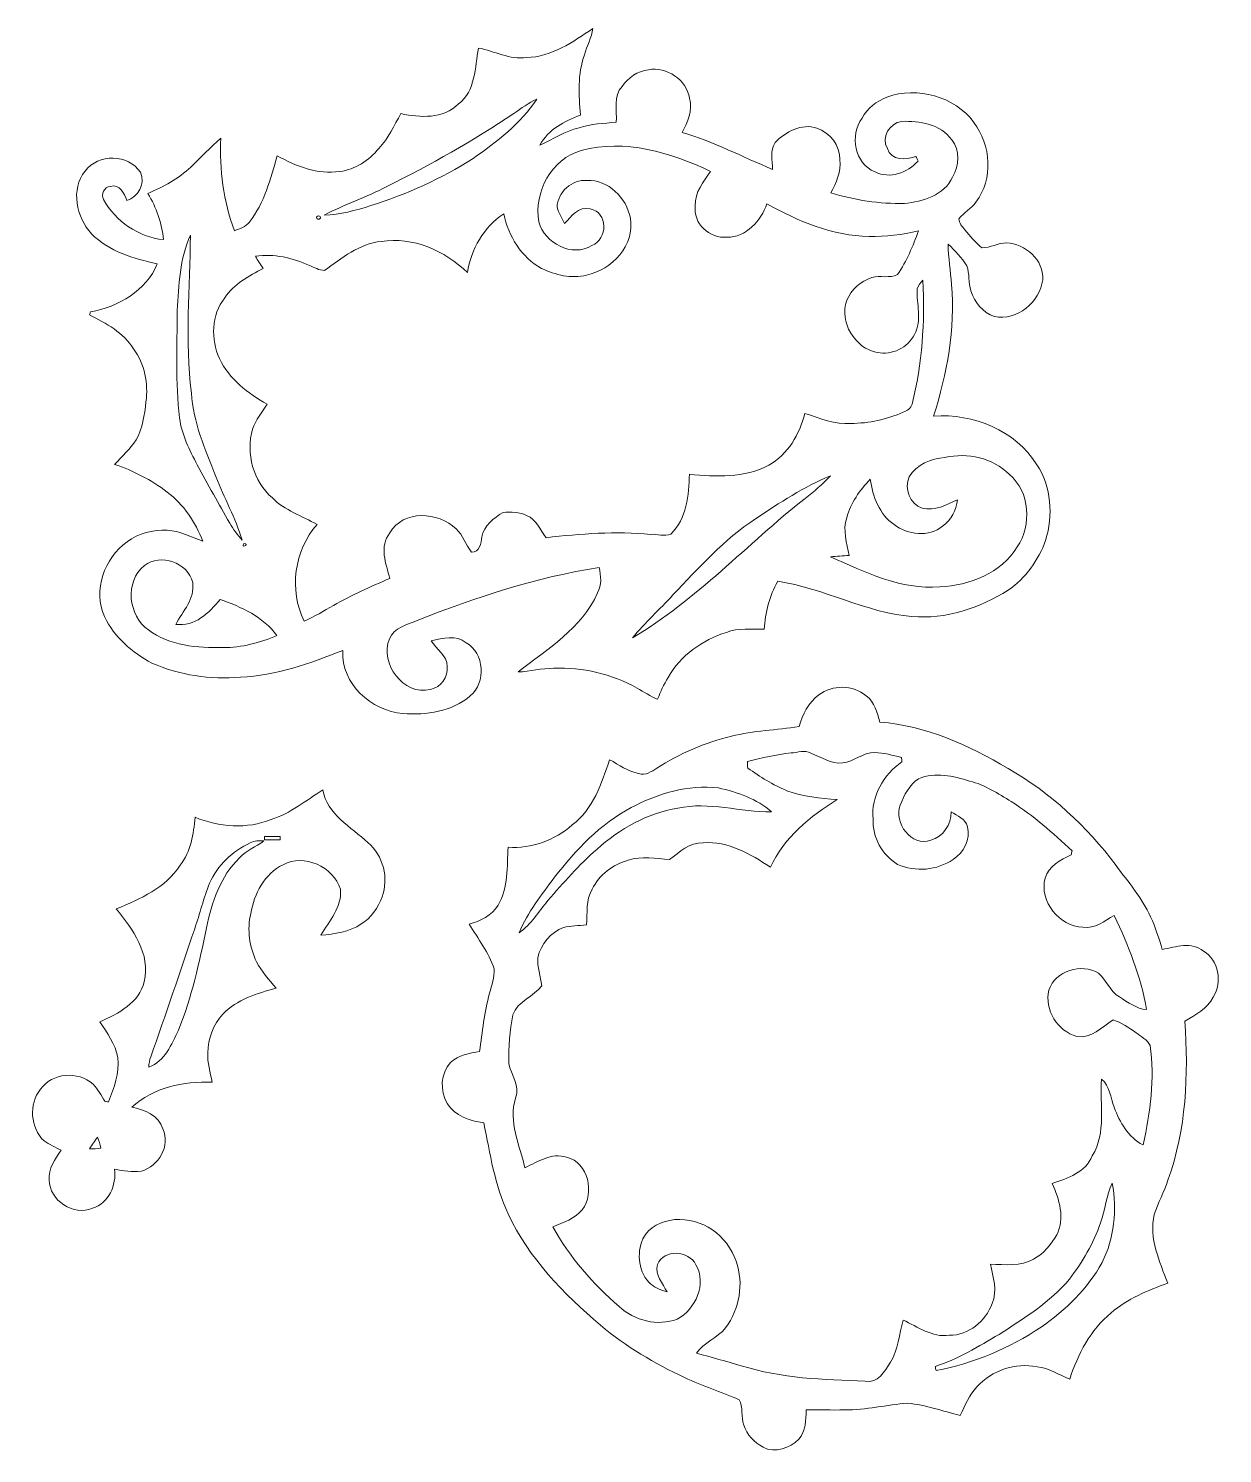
# Model space of a CAD drawing. Header units: centimetres. Extents: x -13.2 to 13.3, y -15.9 to 15.8.
import ezdxf

# ---------------------------------------------------------------- set-up
doc = ezdxf.new("R2010")
doc.units = ezdxf.units.CM
doc.header["$MEASUREMENT"] = 0
doc.layers.add('Layer 1', color=7, linetype='Continuous')

msp = doc.modelspace()

# ---------------------------------------------------------------- linework, layer by layer
at = {"layer": 'Layer 1', "color": 251, "lineweight": 9}
for points, knots in [([(-2.19376, 15.13059), (-1.63531, 15.15141), (-1.16612, 15.47632), (-0.72233, 15.77759), (-0.72233, 15.77759), (-0.75161, 15.57298), (-0.85356, 15.38953), (-0.91, 15.19268), (-0.91, 15.19268), (-1.06134, 14.76441), (-1.04018, 14.30086), (-0.99538, 13.85601), (-0.99538, 13.85601), (-1.34992, 13.72477), (-1.71434, 13.53674), (-1.89637, 13.18749), (-1.89637, 13.18749), (-1.60709, 13.31661), (-1.3411, 13.50182), (-1.02818, 13.57308), (-1.02818, 13.57308), (-0.76148, 13.65845), (-0.48032, 13.67186), (-0.20339, 13.6969), (-0.20339, 13.6969), (-0.18469, 13.96149), (-0.27253, 14.27334), (-0.07533, 14.49101), (-0.07533, 14.49101), (0.05908, 14.68362), (0.27251, 14.83461), (0.50993, 14.86072), (0.50993, 14.86072), (0.91245, 14.93974), (1.35906, 14.63529), (1.42292, 14.22889), (1.42292, 14.22889), (1.50017, 13.95584), (1.38693, 13.7022), (1.25852, 13.47183), (1.25852, 13.47183), (1.95667, 13.26793), (2.59908, 12.92503), (3.2683, 12.64845), (3.2683, 12.64845), (3.26442, 12.84671), (3.20374, 13.0679), (3.32404, 13.24429), (3.32404, 13.24429), (3.55087, 13.48524), (3.91635, 13.68209), (4.25219, 13.5632), (4.25219, 13.5632), (4.53689, 13.4616), (4.7736, 13.1822), (4.75667, 12.86752), (4.75667, 12.86752), (4.80464, 12.59483), (4.67306, 12.35882), (4.55946, 12.12669), (4.55946, 12.12669), (5.08828, 11.97006), (5.64108, 11.88151), (6.19318, 11.89209), (6.19318, 11.89209), (6.59852, 11.93584), (7.08288, 12.07377), (7.2628, 12.48017), (7.2628, 12.48017), (7.40356, 12.73029), (7.43072, 13.07425), (7.2441, 13.30779), (7.2441, 13.30779), (6.99575, 13.64893), (6.52832, 13.7343), (6.13356, 13.71454), (6.13356, 13.71454), (5.85945, 13.6842), (5.67071, 13.35859), (5.81535, 13.11517), (5.81535, 13.11517), (5.89826, 12.83189), (6.22881, 12.85906), (6.44965, 12.93773), (6.44965, 12.93773), (6.46482, 12.90315), (6.48069, 12.86823), (6.49657, 12.8333), (6.49657, 12.8333), (6.25774, 12.57542), (5.87533, 12.43078), (5.54019, 12.59342), (5.54019, 12.59342), (5.08228, 12.7758), (4.97962, 13.40904), (5.25302, 13.78545), (5.25302, 13.78545), (5.37085, 14.00629), (5.57441, 14.16504), (5.80442, 14.25641), (5.80442, 14.25641), (6.48069, 14.49524), (7.30407, 14.27722), (7.73482, 13.69302), (7.73482, 13.69302), (8.11546, 13.1942), (8.17261, 12.43361), (7.78138, 11.92561), (7.78138, 11.92561), (7.68014, 11.77815), (7.51433, 11.69277), (7.4025, 11.55554), (7.4025, 11.55554), (7.40109, 11.45535), (7.47976, 11.38303), (7.53514, 11.30825), (7.53514, 11.30825), (7.65121, 11.16714), (7.7708, 11.02673), (7.91156, 10.9089), (7.91156, 10.9089), (8.09959, 10.9089), (8.27104, 11.01438), (8.45872, 11.02179), (8.45872, 11.02179), (8.87817, 10.99427), (9.29092, 10.6422), (9.2627, 10.19841), (9.2627, 10.19841), (9.20661, 9.7091), (8.6919, 9.2773), (8.1899, 9.38631), (8.1899, 9.38631), (7.93026, 9.47027), (7.74787, 9.70099), (7.66638, 9.95323), (7.66638, 9.95323), (7.61346, 10.1342), (7.64204, 10.33176), (7.57712, 10.5085), (7.57712, 10.5085), (7.46565, 10.68842), (7.31466, 10.84152), (7.16543, 10.99075), (7.16543, 10.99075), (7.16614, 10.68983), (7.21623, 10.39243), (7.24022, 10.09328), (7.24022, 10.09328), (7.32489, 9.10515), (7.13686, 8.11525), (6.84229, 7.17475), (6.84229, 7.17475), (7.71894, 7.23402), (8.65839, 6.8576), (9.13182, 6.09419), (9.13182, 6.09419), (9.45814, 5.60559), (9.49518, 4.96707), (9.32796, 4.41497), (9.32796, 4.41497), (9.16815, 3.97505), (8.88487, 3.57465), (8.49505, 3.31007), (8.49505, 3.31007), (7.86429, 2.90649), (7.11428, 2.66025), (6.35934, 2.72305), (6.35934, 2.72305), (5.32464, 2.81053), (4.40142, 3.35558), (3.38048, 3.50762), (3.38048, 3.50762), (3.20021, 3.17778), (3.10461, 2.81371), (3.07991, 2.43941), (3.07991, 2.43941), (2.80051, 2.44329), (2.50841, 2.47363), (2.24101, 2.37168), (2.24101, 2.37168), (1.71361, 2.20094), (1.21901, 1.86121), (0.94667, 1.36838), (0.94667, 1.36838), (0.84965, 1.2188), (0.78157, 1.05335), (0.71524, 0.8886), (0.71524, 0.8886), (0.55367, 0.95175), (0.40974, 1.05017), (0.26087, 1.13696), (0.26087, 1.13696), (-0.30323, 1.44387), (-0.94987, 1.60615), (-1.59298, 1.57652), (-1.59298, 1.57652), (-1.85827, 1.57722), (-2.11509, 1.4975), (-2.38038, 1.49503), (-2.38038, 1.49503), (-1.73303, 2.00126), (-0.96292, 2.46375), (-0.61896, 3.24869), (-0.61896, 3.24869), (-0.52089, 3.42437), (-0.53959, 3.62686), (-0.58404, 3.81419), (-0.58404, 3.81419), (-1.97363, 3.59088), (-3.31842, 3.15449), (-4.62299, 2.63485), (-4.62299, 2.63485), (-4.84806, 2.53925), (-5.13946, 2.47751), (-5.23964, 2.22704), (-5.23964, 2.22704), (-5.45344, 1.68412), (-4.93096, 0.95598), (-4.32525, 1.10485), (-4.32525, 1.10485), (-4.097, 1.1546), (-3.92625, 1.37932), (-3.95589, 1.61638), (-3.95589, 1.61638), (-3.95483, 1.86086), (-4.1972, 1.99174), (-4.30972, 2.18435), (-4.30972, 2.18435), (-4.05431, 2.24009), (-3.75974, 2.32229), (-3.53396, 2.14273), (-3.53396, 2.14273), (-3.12404, 1.90954), (-3.09052, 1.26078), (-3.44471, 0.96269), (-3.44471, 0.96269), (-3.84653, 0.60497), (-4.42261, 0.53653), (-4.93838, 0.56828), (-4.93838, 0.56828), (-5.64182, 0.63107), (-6.31175, 1.2248), (-6.27224, 1.96951), (-6.27224, 1.96951), (-7.00072, 1.68024), (-7.75249, 1.41212), (-8.54307, 1.37685), (-8.54307, 1.37685), (-9.21228, 1.32393), (-9.89844, 1.416), (-10.51298, 1.69188), (-10.51298, 1.69188), (-10.94901, 1.92154), (-11.35224, 2.26655), (-11.55932, 2.72128), (-11.55932, 2.72128), (-11.82778, 3.30548), (-11.56567, 4.01915), (-11.06049, 4.38181), (-11.06049, 4.38181), (-10.80755, 4.57337), (-10.48405, 4.65239), (-10.17008, 4.6418), (-10.17008, 4.6418), (-9.88891, 4.62205), (-9.63879, 4.48799), (-9.37843, 4.3938), (-9.37843, 4.3938), (-9.55095, 4.81325), (-9.80037, 5.21824), (-10.17395, 5.48635), (-10.17395, 5.48635), (-10.52427, 5.75694), (-10.92079, 5.96084), (-11.33954, 6.1016), (-11.33954, 6.1016), (-11.17161, 6.27622), (-10.99064, 6.44203), (-10.86082, 6.64876), (-10.86082, 6.64876), (-10.71335, 6.9024), (-10.67596, 7.2005), (-10.64245, 7.4866), (-10.64245, 7.4866), (-10.58741, 7.89442), (-10.66573, 8.3308), (-10.91585, 8.66382), (-10.91585, 8.66382), (-11.13775, 9.02754), (-11.52898, 9.2318), (-11.89516, 9.423), (-11.89516, 9.423), (-11.88952, 9.43958), (-11.87823, 9.4731), (-11.87258, 9.48968), (-11.87258, 9.48968), (-11.25275, 9.59516), (-10.63645, 9.95464), (-10.39091, 10.55683), (-10.39091, 10.55683), (-10.91691, 10.66302), (-11.46124, 10.82776), (-11.85, 11.21899), (-11.85, 11.21899), (-12.18585, 11.58094), (-12.32273, 12.20712), (-11.99006, 12.61282), (-11.99006, 12.61282), (-11.70395, 13.00546), (-11.03085, 12.99664), (-10.76592, 12.58495), (-10.76592, 12.58495), (-10.64527, 12.33342), (-10.81178, 12.03391), (-11.0686, 11.96089), (-11.0686, 11.96089), (-11.12752, 12.11646), (-11.21254, 12.33871), (-11.43549, 12.26992), (-11.43549, 12.26992), (-11.5632, 12.26815), (-11.64892, 12.09106), (-11.58119, 11.98382), (-11.58119, 11.98382), (-11.32049, 11.49204), (-10.80472, 11.14985), (-10.25263, 11.08988), (-10.25263, 11.08988), (-10.2872, 11.45571), (-10.40961, 11.80319), (-10.60047, 12.1154), (-10.60047, 12.1154), (-10.25651, 12.26286), (-9.91855, 12.44066), (-9.6455, 12.70101), (-9.6455, 12.70101), (-9.42324, 12.91338), (-9.21264, 13.13775), (-8.98368, 13.34307), (-8.98368, 13.34307), (-9.00944, 12.64704), (-8.92795, 11.94254), (-8.67889, 11.2892), (-8.67889, 11.2892), (-8.55929, 11.33012), (-8.43159, 11.37316), (-8.34833, 11.4744), (-8.34833, 11.4744), (-8.0079, 11.90409), (-7.88267, 12.44137), (-7.72744, 12.95395), (-7.72744, 12.95395), (-7.31046, 12.70913), (-6.83033, 12.53838), (-6.33962, 12.60259), (-6.33962, 12.60259), (-5.99707, 12.64986), (-5.68804, 12.84847), (-5.47284, 13.11482), (-5.47284, 13.11482), (-5.26082, 13.33919), (-5.137, 13.62564), (-4.98212, 13.88811), (-4.98212, 13.88811), (-4.55139, 13.79498), (-4.04514, 13.76781), (-3.70753, 14.10225), (-3.70753, 14.10225), (-3.31983, 14.3947), (-3.34241, 14.91646), (-3.26197, 15.34402), (-3.26197, 15.34402), (-2.9039, 15.27805), (-2.57123, 15.08085), (-2.19376, 15.13059), (-2.19376, 15.13059), (-2.19376, 15.13059), (-2.19376, 15.13059), (-2.19376, 15.13059)], [0, 0, 0, 0, 0.01041667, 0.01041667, 0.01041667, 0.01041667, 0.02083333, 0.02083333, 0.02083333, 0.02083333, 0.03125, 0.03125, 0.03125, 0.03125, 0.04166667, 0.04166667, 0.04166667, 0.04166667, 0.05208333, 0.05208333, 0.05208333, 0.05208333, 0.0625, 0.0625, 0.0625, 0.0625, 0.07291667, 0.07291667, 0.07291667, 0.07291667, 0.08333333, 0.08333333, 0.08333333, 0.08333333, 0.09375, 0.09375, 0.09375, 0.09375, 0.10416667, 0.10416667, 0.10416667, 0.10416667, 0.11458333, 0.11458333, 0.11458333, 0.11458333, 0.125, 0.125, 0.125, 0.125, 0.13541667, 0.13541667, 0.13541667, 0.13541667, 0.14583333, 0.14583333, 0.14583333, 0.14583333, 0.15625, 0.15625, 0.15625, 0.15625, 0.16666667, 0.16666667, 0.16666667, 0.16666667, 0.17708333, 0.17708333, 0.17708333, 0.17708333, 0.1875, 0.1875, 0.1875, 0.1875, 0.19791667, 0.19791667, 0.19791667, 0.19791667, 0.20833333, 0.20833333, 0.20833333, 0.20833333, 0.21875, 0.21875, 0.21875, 0.21875, 0.22916667, 0.22916667, 0.22916667, 0.22916667, 0.23958333, 0.23958333, 0.23958333, 0.23958333, 0.25, 0.25, 0.25, 0.25, 0.26041667, 0.26041667, 0.26041667, 0.26041667, 0.27083333, 0.27083333, 0.27083333, 0.27083333, 0.28125, 0.28125, 0.28125, 0.28125, 0.29166667, 0.29166667, 0.29166667, 0.29166667, 0.30208333, 0.30208333, 0.30208333, 0.30208333, 0.3125, 0.3125, 0.3125, 0.3125, 0.32291667, 0.32291667, 0.32291667, 0.32291667, 0.33333333, 0.33333333, 0.33333333, 0.33333333, 0.34375, 0.34375, 0.34375, 0.34375, 0.35416667, 0.35416667, 0.35416667, 0.35416667, 0.36458333, 0.36458333, 0.36458333, 0.36458333, 0.375, 0.375, 0.375, 0.375, 0.38541667, 0.38541667, 0.38541667, 0.38541667, 0.39583333, 0.39583333, 0.39583333, 0.39583333, 0.40625, 0.40625, 0.40625, 0.40625, 0.41666667, 0.41666667, 0.41666667, 0.41666667, 0.42708333, 0.42708333, 0.42708333, 0.42708333, 0.4375, 0.4375, 0.4375, 0.4375, 0.44791667, 0.44791667, 0.44791667, 0.44791667, 0.45833333, 0.45833333, 0.45833333, 0.45833333, 0.46875, 0.46875, 0.46875, 0.46875, 0.47916667, 0.47916667, 0.47916667, 0.47916667, 0.48958333, 0.48958333, 0.48958333, 0.48958333, 0.5, 0.5, 0.5, 0.5, 0.51041667, 0.51041667, 0.51041667, 0.51041667, 0.52083333, 0.52083333, 0.52083333, 0.52083333, 0.53125, 0.53125, 0.53125, 0.53125, 0.54166667, 0.54166667, 0.54166667, 0.54166667, 0.55208333, 0.55208333, 0.55208333, 0.55208333, 0.5625, 0.5625, 0.5625, 0.5625, 0.57291667, 0.57291667, 0.57291667, 0.57291667, 0.58333333, 0.58333333, 0.58333333, 0.58333333, 0.59375, 0.59375, 0.59375, 0.59375, 0.60416667, 0.60416667, 0.60416667, 0.60416667, 0.61458333, 0.61458333, 0.61458333, 0.61458333, 0.625, 0.625, 0.625, 0.625, 0.63541667, 0.63541667, 0.63541667, 0.63541667, 0.64583333, 0.64583333, 0.64583333, 0.64583333, 0.65625, 0.65625, 0.65625, 0.65625, 0.66666667, 0.66666667, 0.66666667, 0.66666667, 0.67708333, 0.67708333, 0.67708333, 0.67708333, 0.6875, 0.6875, 0.6875, 0.6875, 0.69791667, 0.69791667, 0.69791667, 0.69791667, 0.70833333, 0.70833333, 0.70833333, 0.70833333, 0.71875, 0.71875, 0.71875, 0.71875, 0.72916667, 0.72916667, 0.72916667, 0.72916667, 0.73958333, 0.73958333, 0.73958333, 0.73958333, 0.75, 0.75, 0.75, 0.75, 0.76041667, 0.76041667, 0.76041667, 0.76041667, 0.77083333, 0.77083333, 0.77083333, 0.77083333, 0.78125, 0.78125, 0.78125, 0.78125, 0.79166667, 0.79166667, 0.79166667, 0.79166667, 0.80208333, 0.80208333, 0.80208333, 0.80208333, 0.8125, 0.8125, 0.8125, 0.8125, 0.82291667, 0.82291667, 0.82291667, 0.82291667, 0.83333333, 0.83333333, 0.83333333, 0.83333333, 0.84375, 0.84375, 0.84375, 0.84375, 0.85416667, 0.85416667, 0.85416667, 0.85416667, 0.86458333, 0.86458333, 0.86458333, 0.86458333, 0.875, 0.875, 0.875, 0.875, 0.88541667, 0.88541667, 0.88541667, 0.88541667, 0.89583333, 0.89583333, 0.89583333, 0.89583333, 0.90625, 0.90625, 0.90625, 0.90625, 0.91666667, 0.91666667, 0.91666667, 0.91666667, 0.92708333, 0.92708333, 0.92708333, 0.92708333, 0.9375, 0.9375, 0.9375, 0.9375, 0.94791667, 0.94791667, 0.94791667, 0.94791667, 0.95833333, 0.95833333, 0.95833333, 0.95833333, 0.96875, 0.96875, 0.96875, 0.96875, 0.97916667, 0.97916667, 0.97916667, 0.97916667, 1, 1, 1, 1]), ([(-2.47598, 13.89411), (-3.37521, 13.28415), (-4.32666, 12.75605), (-5.2961, 12.26745), (-5.2961, 12.26745), (-5.74871, 12.03073), (-6.23519, 11.86881), (-6.68887, 11.63386), (-6.68887, 11.63386), (-6.33256, 11.64197), (-5.98684, 11.73863), (-5.64958, 11.84517), (-5.64958, 11.84517), (-4.85265, 12.0967), (-4.08571, 12.44384), (-3.38086, 12.89292), (-3.38086, 12.89292), (-2.84958, 13.25911), (-2.32464, 13.66939), (-1.96304, 14.21196), (-1.96304, 14.21196), (-2.14543, 14.12518), (-2.30841, 14.00417), (-2.47598, 13.89411), (-2.47598, 13.89411), (-2.47598, 13.89411), (-2.47598, 13.89411), (-2.47598, 13.89411)], [0, 0, 0, 0, 0.125, 0.125, 0.125, 0.125, 0.25, 0.25, 0.25, 0.25, 0.375, 0.375, 0.375, 0.375, 0.5, 0.5, 0.5, 0.5, 0.625, 0.625, 0.625, 0.625, 0.75, 0.75, 0.75, 0.75, 1, 1, 1, 1]), ([(-0.98056, 13.06649), (-1.64131, 12.88693), (-2.03642, 12.14257), (-1.92001, 11.4864), (-1.92001, 11.4864), (-1.80253, 11.00874), (-1.17776, 10.68877), (-0.74384, 10.96111), (-0.74384, 10.96111), (-0.39001, 11.09305), (-0.37731, 11.70618), (-0.78583, 11.77215), (-0.78583, 11.77215), (-1.04794, 11.83777), (-1.19928, 11.60881), (-1.35239, 11.44865), (-1.35239, 11.44865), (-1.41448, 11.56577), (-1.47939, 11.68325), (-1.51819, 11.81025), (-1.51819, 11.81025), (-1.49879, 12.14503), (-1.19046, 12.43396), (-0.85215, 12.40327), (-0.85215, 12.40327), (-0.37943, 12.42867), (0.02839, 12.01451), (0.10988, 11.5686), (0.10988, 11.5686), (0.21818, 10.96393), (-0.29899, 10.41995), (-0.86238, 10.30283), (-0.86238, 10.30283), (-1.19963, 10.2164), (-1.55312, 10.30742), (-1.86039, 10.45029), (-1.86039, 10.45029), (-2.31653, 10.69829), (-2.58887, 11.16996), (-2.70106, 11.66279), (-2.70106, 11.66279), (-3.15332, 11.37175), (-3.41614, 10.87821), (-3.50786, 10.35822), (-3.50786, 10.35822), (-4.01127, 10.84575), (-4.71083, 11.16149), (-5.42345, 11.05142), (-5.42345, 11.05142), (-5.90711, 10.99851), (-6.29587, 10.67677), (-6.68005, 10.40866), (-6.68005, 10.40866), (-6.79964, 10.40796), (-6.90582, 10.47322), (-7.01307, 10.51732), (-7.01307, 10.51732), (-7.38737, 10.68806), (-7.80082, 10.78049), (-8.21181, 10.72193), (-8.21181, 10.72193), (-8.15959, 10.62915), (-8.10068, 10.5406), (-8.04212, 10.45135), (-8.04212, 10.45135), (-8.36032, 10.28343), (-8.68947, 10.10915), (-8.89232, 9.798), (-8.89232, 9.798), (-9.19816, 9.42053), (-9.20382, 8.87796), (-9.01085, 8.44828), (-9.01085, 8.44828), (-8.79319, 7.99319), (-8.37796, 7.67957), (-7.94969, 7.4351), (-7.94969, 7.4351), (-8.06999, 7.25942), (-8.20158, 7.08691), (-8.27495, 6.88512), (-8.27495, 6.88512), (-8.42981, 6.34748), (-8.26437, 5.72236), (-7.83539, 5.35547), (-7.83539, 5.35547), (-7.55811, 5.07643), (-7.17993, 4.95578), (-6.84409, 4.7688), (-6.84409, 4.7688), (-7.35032, 4.18743), (-7.47274, 3.31465), (-7.1309, 2.62145), (-7.1309, 2.62145), (-6.90477, 2.72093), (-6.69239, 2.84758), (-6.47896, 2.97034), (-6.47896, 2.97034), (-6.07574, 3.19824), (-5.65382, 3.3905), (-5.22659, 3.5683), (-5.22659, 3.5683), (-5.31585, 3.89321), (-5.46967, 4.28303), (-5.22836, 4.57972), (-5.22836, 4.57972), (-4.93555, 5.099), (-4.14568, 5.05279), (-3.75727, 4.67109), (-3.75727, 4.67109), (-3.59993, 4.5268), (-3.54455, 4.31619), (-3.41719, 4.15285), (-3.41719, 4.15285), (-3.23728, 4.14333), (-3.19953, 4.35782), (-3.18613, 4.49082), (-3.18613, 4.49082), (-3.14344, 4.74094), (-2.91978, 4.91097), (-2.71693, 5.03409), (-2.71693, 5.03409), (-2.54266, 5.04327), (-2.35145, 5.05244), (-2.192, 4.96601), (-2.192, 4.96601), (-1.97857, 4.87605), (-1.88826, 4.65168), (-1.76196, 4.47318), (-1.76196, 4.47318), (-0.99149, 4.56278), (-0.21433, 4.62064), (0.56108, 4.54797), (0.56108, 4.54797), (0.70501, 4.56208), (0.868, 4.48799), (1.00629, 4.55361), (1.00629, 4.55361), (1.36153, 4.89722), (1.4148, 5.41615), (1.42009, 5.88288), (1.42009, 5.88288), (2.00888, 5.82678), (2.64423, 5.79468), (3.18116, 6.08467), (3.18116, 6.08467), (3.60979, 6.32032), (3.86273, 6.77293), (3.98514, 7.23296), (3.98514, 7.23296), (4.31534, 7.1236), (4.64907, 6.97755), (5.00467, 7.01177), (5.00467, 7.01177), (5.40472, 7.00859), (5.80159, 7.10172), (6.16813, 7.25906), (6.16813, 7.25906), (6.24892, 7.29646), (6.3417, 7.34726), (6.36463, 7.4411), (6.36463, 7.4411), (6.58652, 8.33715), (6.65144, 9.26778), (6.60416, 10.18782), (6.60416, 10.18782), (6.55619, 10.12856), (6.50045, 10.07211), (6.47434, 9.99909), (6.47434, 9.99909), (6.45988, 9.66183), (6.59111, 9.302), (6.41649, 8.98803), (6.41649, 8.98803), (6.27326, 8.68499), (5.91589, 8.52377), (5.59169, 8.58515), (5.59169, 8.58515), (5.09533, 8.67405), (4.7355, 9.26319), (4.91612, 9.74332), (4.91612, 9.74332), (5.00537, 9.98639), (5.22939, 10.16595), (5.47034, 10.24638), (5.47034, 10.24638), (5.65413, 10.30495), (5.86827, 10.22416), (6.04113, 10.31341), (6.04113, 10.31341), (6.24398, 10.6101), (6.38438, 10.94841), (6.50433, 11.28673), (6.50433, 11.28673), (6.14591, 11.19642), (5.77725, 11.15973), (5.40825, 11.16043), (5.40825, 11.16043), (4.59862, 11.17137), (3.83803, 11.49769), (3.14236, 11.88574), (3.14236, 11.88574), (3.00724, 11.50721), (2.68233, 11.13997), (2.25265, 11.14315), (2.25265, 11.14315), (1.87236, 11.11281), (1.49171, 11.44971), (1.55133, 11.84412), (1.55133, 11.84412), (1.53228, 12.14503), (1.74006, 12.37152), (1.89035, 12.60647), (1.89035, 12.60647), (1.00911, 13.02239), (-0.00936, 13.33672), (-0.98056, 13.06649), (-0.98056, 13.06649), (-0.98056, 13.06649), (-0.98056, 13.06649), (-0.98056, 13.06649)], [0, 0, 0, 0, 0.01785714, 0.01785714, 0.01785714, 0.01785714, 0.03571429, 0.03571429, 0.03571429, 0.03571429, 0.05357143, 0.05357143, 0.05357143, 0.05357143, 0.07142857, 0.07142857, 0.07142857, 0.07142857, 0.08928571, 0.08928571, 0.08928571, 0.08928571, 0.10714286, 0.10714286, 0.10714286, 0.10714286, 0.125, 0.125, 0.125, 0.125, 0.14285714, 0.14285714, 0.14285714, 0.14285714, 0.16071429, 0.16071429, 0.16071429, 0.16071429, 0.17857143, 0.17857143, 0.17857143, 0.17857143, 0.19642857, 0.19642857, 0.19642857, 0.19642857, 0.21428571, 0.21428571, 0.21428571, 0.21428571, 0.23214286, 0.23214286, 0.23214286, 0.23214286, 0.25, 0.25, 0.25, 0.25, 0.26785714, 0.26785714, 0.26785714, 0.26785714, 0.28571429, 0.28571429, 0.28571429, 0.28571429, 0.30357143, 0.30357143, 0.30357143, 0.30357143, 0.32142857, 0.32142857, 0.32142857, 0.32142857, 0.33928571, 0.33928571, 0.33928571, 0.33928571, 0.35714286, 0.35714286, 0.35714286, 0.35714286, 0.375, 0.375, 0.375, 0.375, 0.39285714, 0.39285714, 0.39285714, 0.39285714, 0.41071429, 0.41071429, 0.41071429, 0.41071429, 0.42857143, 0.42857143, 0.42857143, 0.42857143, 0.44642857, 0.44642857, 0.44642857, 0.44642857, 0.46428571, 0.46428571, 0.46428571, 0.46428571, 0.48214286, 0.48214286, 0.48214286, 0.48214286, 0.5, 0.5, 0.5, 0.5, 0.51785714, 0.51785714, 0.51785714, 0.51785714, 0.53571429, 0.53571429, 0.53571429, 0.53571429, 0.55357143, 0.55357143, 0.55357143, 0.55357143, 0.57142857, 0.57142857, 0.57142857, 0.57142857, 0.58928571, 0.58928571, 0.58928571, 0.58928571, 0.60714286, 0.60714286, 0.60714286, 0.60714286, 0.625, 0.625, 0.625, 0.625, 0.64285714, 0.64285714, 0.64285714, 0.64285714, 0.66071429, 0.66071429, 0.66071429, 0.66071429, 0.67857143, 0.67857143, 0.67857143, 0.67857143, 0.69642857, 0.69642857, 0.69642857, 0.69642857, 0.71428571, 0.71428571, 0.71428571, 0.71428571, 0.73214286, 0.73214286, 0.73214286, 0.73214286, 0.75, 0.75, 0.75, 0.75, 0.76785714, 0.76785714, 0.76785714, 0.76785714, 0.78571429, 0.78571429, 0.78571429, 0.78571429, 0.80357143, 0.80357143, 0.80357143, 0.80357143, 0.82142857, 0.82142857, 0.82142857, 0.82142857, 0.83928571, 0.83928571, 0.83928571, 0.83928571, 0.85714286, 0.85714286, 0.85714286, 0.85714286, 0.875, 0.875, 0.875, 0.875, 0.89285714, 0.89285714, 0.89285714, 0.89285714, 0.91071429, 0.91071429, 0.91071429, 0.91071429, 0.92857143, 0.92857143, 0.92857143, 0.92857143, 0.94642857, 0.94642857, 0.94642857, 0.94642857, 0.96428571, 0.96428571, 0.96428571, 0.96428571, 1, 1, 1, 1]), ([(-6.85608, 11.59259), (-6.87231, 11.54249), (-6.78764, 11.5245), (-6.77142, 11.5693), (-6.77142, 11.5693), (-6.75554, 11.6194), (-6.84021, 11.63774), (-6.85608, 11.59259), (-6.85608, 11.59259), (-6.85608, 11.59259), (-6.85608, 11.59259), (-6.85608, 11.59259)], [0, 0, 0, 0, 0.25, 0.25, 0.25, 0.25, 0.5, 0.5, 0.5, 0.5, 1, 1, 1, 1]), ([(-9.94642, 9.51649), (-9.95171, 8.72238), (-9.99015, 7.92334), (-9.89456, 7.13312), (-9.89456, 7.13312), (-9.85222, 6.75847), (-9.67584, 6.41839), (-9.50226, 6.0896), (-9.50226, 6.0896), (-9.26908, 5.65498), (-9.02637, 5.22565), (-8.78365, 4.79632), (-8.78365, 4.79632), (-8.70675, 4.66015), (-8.60868, 4.53738), (-8.50814, 4.41779), (-8.50814, 4.41779), (-8.6503, 4.90886), (-8.90995, 5.35618), (-9.08916, 5.83384), (-9.08916, 5.83384), (-9.3294, 6.43039), (-9.59329, 7.03399), (-9.6342, 7.68416), (-9.6342, 7.68416), (-9.77144, 8.85044), (-9.67266, 10.02308), (-9.65325, 11.19183), (-9.65325, 11.19183), (-9.89703, 10.67078), (-9.90867, 10.07952), (-9.94642, 9.51649), (-9.94642, 9.51649), (-9.94642, 9.51649), (-9.94642, 9.51649), (-9.94642, 9.51649)], [0, 0, 0, 0, 0.1, 0.1, 0.1, 0.1, 0.2, 0.2, 0.2, 0.2, 0.3, 0.3, 0.3, 0.3, 0.4, 0.4, 0.4, 0.4, 0.5, 0.5, 0.5, 0.5, 0.6, 0.6, 0.6, 0.6, 0.7, 0.7, 0.7, 0.7, 0.8, 0.8, 0.8, 0.8, 1, 1, 1, 1]), ([(7.09135, 6.25717), (6.78514, 6.22895), (6.46305, 6.09772), (6.29619, 5.82643), (6.29619, 5.82643), (6.19177, 5.56679), (6.30148, 5.21295), (6.58582, 5.13217), (6.58582, 5.13217), (6.86487, 5.0475), (7.12451, 5.21613), (7.37463, 5.3142), (7.37463, 5.3142), (7.333, 5.08983), (7.23458, 4.86264), (7.0402, 4.73035), (7.0402, 4.73035), (6.7361, 4.476), (6.26761, 4.53879), (5.96564, 4.76457), (5.96564, 4.76457), (5.63473, 4.98753), (5.48868, 5.39252), (5.43576, 5.77175), (5.43576, 5.77175), (5.20364, 5.52939), (4.99938, 5.24541), (4.91189, 4.91697), (4.91189, 4.91697), (4.81629, 4.64039), (4.91753, 4.35359), (4.96833, 4.07807), (4.96833, 4.07807), (4.8304, 4.0703), (4.68999, 4.0629), (4.55347, 4.04879), (4.55347, 4.04879), (5.31864, 3.71188), (6.11804, 3.31007), (6.97952, 3.38274), (6.97952, 3.38274), (7.63569, 3.41167), (8.34477, 3.68578), (8.69896, 4.26962), (8.69896, 4.26962), (9.02281, 4.75328), (8.98118, 5.49024), (8.52574, 5.87723), (8.52574, 5.87723), (8.1578, 6.25082), (7.59265, 6.36265), (7.09135, 6.25717), (7.09135, 6.25717), (7.09135, 6.25717), (7.09135, 6.25717), (7.09135, 6.25717)], [0, 0, 0, 0, 0.06666667, 0.06666667, 0.06666667, 0.06666667, 0.13333333, 0.13333333, 0.13333333, 0.13333333, 0.2, 0.2, 0.2, 0.2, 0.26666667, 0.26666667, 0.26666667, 0.26666667, 0.33333333, 0.33333333, 0.33333333, 0.33333333, 0.4, 0.4, 0.4, 0.4, 0.46666667, 0.46666667, 0.46666667, 0.46666667, 0.53333333, 0.53333333, 0.53333333, 0.53333333, 0.6, 0.6, 0.6, 0.6, 0.66666667, 0.66666667, 0.66666667, 0.66666667, 0.73333333, 0.73333333, 0.73333333, 0.73333333, 0.8, 0.8, 0.8, 0.8, 0.86666667, 0.86666667, 0.86666667, 0.86666667, 1, 1, 1, 1]), ([(2.88836, 4.89475), (2.1888, 4.43367), (1.62753, 3.80396), (1.05321, 3.20247), (1.05321, 3.20247), (0.76181, 2.87827), (0.43091, 2.5904), (0.1575, 2.24997), (0.1575, 2.24997), (1.5799, 3.08958), (2.69891, 4.32995), (3.98761, 5.3463), (3.98761, 5.3463), (4.18799, 5.50011), (4.38413, 5.66133), (4.55276, 5.85042), (4.55276, 5.85042), (3.95939, 5.60524), (3.4214, 5.24752), (2.88836, 4.89475), (2.88836, 4.89475), (2.88836, 4.89475), (2.88836, 4.89475), (2.88836, 4.89475)], [0, 0, 0, 0, 0.14285714, 0.14285714, 0.14285714, 0.14285714, 0.28571429, 0.28571429, 0.28571429, 0.28571429, 0.42857143, 0.42857143, 0.42857143, 0.42857143, 0.57142857, 0.57142857, 0.57142857, 0.57142857, 0.71428571, 0.71428571, 0.71428571, 0.71428571, 1, 1, 1, 1]), ([(-10.67561, 3.8544), (-11.12434, 3.49951), (-11.03227, 2.74245), (-10.58918, 2.42671), (-10.58918, 2.42671), (-10.11645, 2.07817), (-9.49804, 2.0189), (-8.92971, 2.03584), (-8.92971, 2.03584), (-8.51661, 2.03231), (-8.11232, 2.1392), (-7.7352, 2.30112), (-7.7352, 2.30112), (-8.03612, 2.71917), (-8.52613, 2.93295), (-8.99602, 3.10475), (-8.99602, 3.10475), (-9.23485, 2.80313), (-9.56436, 2.49092), (-9.98063, 2.55019), (-9.98063, 2.55019), (-9.82435, 2.84652), (-9.55059, 3.1104), (-9.60492, 3.47729), (-9.60492, 3.47729), (-9.71288, 3.92496), (-10.31507, 4.13098), (-10.67561, 3.8544)], [0, 0, 0, 0, 0.125, 0.125, 0.125, 0.125, 0.25, 0.25, 0.25, 0.25, 0.375, 0.375, 0.375, 0.375, 0.5, 0.5, 0.5, 0.5, 0.625, 0.625, 0.625, 0.625, 0.75, 0.75, 0.75, 0.75, 1, 1, 1, 1]), ([(-8.46757, 4.34794), (-8.54836, 4.22658), (-8.32893, 4.32042), (-8.46757, 4.34794), (-8.46757, 4.34794), (-8.46757, 4.34794), (-8.46757, 4.34794), (-8.46757, 4.34794)], [0, 0, 0, 0, 0.33333333, 0.33333333, 0.33333333, 0.33333333, 1, 1, 1, 1]), ([(4.29347, 0.98315), (4.59509, 1.21527), (5.05018, 1.20787), (5.34334, 0.9641), (5.34334, 0.9641), (5.52996, 0.82545), (5.59063, 0.59262), (5.64637, 0.3799), (5.64637, 0.3799), (6.66696, 0.29946), (7.62334, -0.13057), (8.49329, -0.64739), (8.49329, -0.64739), (9.43309, -1.18714), (10.24201, -1.93503), (10.89041, -2.80004), (10.89041, -2.80004), (11.15852, -3.17152), (11.46826, -3.52006), (11.65876, -3.94163), (11.65876, -3.94163), (11.76601, -4.17588), (11.84009, -4.42353), (11.9177, -4.66906), (11.9177, -4.66906), (12.21615, -4.60768), (12.56893, -4.48667), (12.83281, -4.70469), (12.83281, -4.70469), (13.17394, -4.9026), (13.25332, -5.40037), (13.04694, -5.72281), (13.04694, -5.72281), (12.91395, -5.97398), (12.65818, -6.12709), (12.41688, -6.25797), (12.41688, -6.25797), (12.50226, -7.44295), (12.44899, -8.66391), (12.04153, -9.79104), (12.04153, -9.79104), (11.96356, -10.05351), (11.81681, -10.28916), (11.73743, -10.55092), (11.73743, -10.55092), (11.62066, -11.08538), (11.85032, -11.59091), (12.03976, -12.07528), (12.03976, -12.07528), (11.59385, -12.23826), (11.14265, -12.41535), (10.78176, -12.73426), (10.78176, -12.73426), (10.32068, -13.10821), (10.04269, -13.6536), (9.86242, -14.20888), (9.86242, -14.20888), (9.62288, -14.11045), (9.40204, -13.95664), (9.13781, -13.93195), (9.13781, -13.93195), (8.65486, -13.83634), (8.12852, -14.00497), (7.80396, -14.3775), (7.80396, -14.3775), (7.63181, -14.55636), (7.53938, -14.79061), (7.43143, -15.01003), (7.43143, -15.01003), (7.04478, -14.91866), (6.66731, -14.77685), (6.27044, -14.73981), (6.27044, -14.73981), (5.80089, -14.77932), (5.33699, -14.88903), (4.86391, -14.88833), (4.86391, -14.88833), (4.58028, -14.89538), (4.29735, -14.88656), (4.01407, -14.88833), (4.01407, -14.88833), (4.0056, -15.1134), (4.00878, -15.35823), (3.85109, -15.54061), (3.85109, -15.54061), (3.65036, -15.73676), (3.31839, -15.8567), (3.05487, -15.717), (3.05487, -15.717), (2.86331, -15.60905), (2.68904, -15.44148), (2.62695, -15.22558), (2.62695, -15.22558), (2.56204, -15.04531), (2.6213, -14.82412), (2.52182, -14.66325), (2.52182, -14.66325), (2.12706, -14.48157), (1.70726, -14.35916), (1.31461, -14.17183), (1.31461, -14.17183), (0.64998, -13.85786), (0.00969, -13.48145), (-0.55581, -13.01049), (-0.55581, -13.01049), (-1.36685, -12.30811), (-2.14755, -11.52353), (-2.59981, -10.53611), (-2.59981, -10.53611), (-2.90284, -9.9004), (-3.00444, -9.19837), (-3.14344, -8.5154), (-3.14344, -8.5154), (-3.45212, -8.47659), (-3.78091, -8.36053), (-3.95694, -8.08642), (-3.95694, -8.08642), (-4.11569, -7.80208), (-4.11146, -7.41932), (-3.87933, -7.17555), (-3.87933, -7.17555), (-3.70259, -7.01538), (-3.46376, -6.966), (-3.23551, -6.93389), (-3.23551, -6.93389), (-3.17166, -6.50139), (-3.13779, -6.06183), (-3.01468, -5.64096), (-3.01468, -5.64096), (-2.96811, -5.46175), (-2.90179, -5.28289), (-2.91237, -5.09522), (-2.91237, -5.09522), (-3.0369, -4.73538), (-3.26444, -4.42494), (-3.47082, -4.1092), (-3.47082, -4.1092), (-3.21858, -4.03371), (-2.96352, -3.92011), (-2.82382, -3.68199), (-2.82382, -3.68199), (-2.59275, -3.29499), (-2.63121, -2.82685), (-2.60369, -2.3947), (-2.60369, -2.3947), (-2.08264, -2.43845), (-1.57076, -2.24407), (-1.17953, -1.90222), (-1.17953, -1.90222), (-0.71703, -1.55509), (-0.529, -0.98112), (-0.3505, -0.45548), (-0.3505, -0.45548), (-0.13989, -0.56378), (0.0552, -0.71936), (0.29332, -0.76134), (0.29332, -0.76134), (0.44854, -0.82237), (0.5766, -0.7123), (0.69937, -0.6421), (0.69937, -0.6421), (1.20737, -0.3179), (1.76793, -0.0766), (2.35319, 0.06804), (2.35319, 0.06804), (2.84638, 0.18728), (3.35508, 0.20527), (3.85532, 0.27935), (3.85532, 0.27935), (3.92799, 0.55029), (4.06452, 0.81275), (4.29347, 0.98315), (4.29347, 0.98315), (4.29347, 0.98315), (4.29347, 0.98315), (4.29347, 0.98315)], [0, 0, 0, 0, 0.02222222, 0.02222222, 0.02222222, 0.02222222, 0.04444444, 0.04444444, 0.04444444, 0.04444444, 0.06666667, 0.06666667, 0.06666667, 0.06666667, 0.08888889, 0.08888889, 0.08888889, 0.08888889, 0.11111111, 0.11111111, 0.11111111, 0.11111111, 0.13333333, 0.13333333, 0.13333333, 0.13333333, 0.15555556, 0.15555556, 0.15555556, 0.15555556, 0.17777778, 0.17777778, 0.17777778, 0.17777778, 0.2, 0.2, 0.2, 0.2, 0.22222222, 0.22222222, 0.22222222, 0.22222222, 0.24444444, 0.24444444, 0.24444444, 0.24444444, 0.26666667, 0.26666667, 0.26666667, 0.26666667, 0.28888889, 0.28888889, 0.28888889, 0.28888889, 0.31111111, 0.31111111, 0.31111111, 0.31111111, 0.33333333, 0.33333333, 0.33333333, 0.33333333, 0.35555556, 0.35555556, 0.35555556, 0.35555556, 0.37777778, 0.37777778, 0.37777778, 0.37777778, 0.4, 0.4, 0.4, 0.4, 0.42222222, 0.42222222, 0.42222222, 0.42222222, 0.44444444, 0.44444444, 0.44444444, 0.44444444, 0.46666667, 0.46666667, 0.46666667, 0.46666667, 0.48888889, 0.48888889, 0.48888889, 0.48888889, 0.51111111, 0.51111111, 0.51111111, 0.51111111, 0.53333333, 0.53333333, 0.53333333, 0.53333333, 0.55555556, 0.55555556, 0.55555556, 0.55555556, 0.57777778, 0.57777778, 0.57777778, 0.57777778, 0.6, 0.6, 0.6, 0.6, 0.62222222, 0.62222222, 0.62222222, 0.62222222, 0.64444444, 0.64444444, 0.64444444, 0.64444444, 0.66666667, 0.66666667, 0.66666667, 0.66666667, 0.68888889, 0.68888889, 0.68888889, 0.68888889, 0.71111111, 0.71111111, 0.71111111, 0.71111111, 0.73333333, 0.73333333, 0.73333333, 0.73333333, 0.75555556, 0.75555556, 0.75555556, 0.75555556, 0.77777778, 0.77777778, 0.77777778, 0.77777778, 0.8, 0.8, 0.8, 0.8, 0.82222222, 0.82222222, 0.82222222, 0.82222222, 0.84444444, 0.84444444, 0.84444444, 0.84444444, 0.86666667, 0.86666667, 0.86666667, 0.86666667, 0.88888889, 0.88888889, 0.88888889, 0.88888889, 0.91111111, 0.91111111, 0.91111111, 0.91111111, 0.93333333, 0.93333333, 0.93333333, 0.93333333, 0.95555556, 0.95555556, 0.95555556, 0.95555556, 1, 1, 1, 1]), ([(3.67928, -0.30379), (3.35191, -0.344), (3.02876, -0.41421), (2.70879, -0.49323), (2.70879, -0.49323), (2.7102, -0.54227), (2.71197, -0.59165), (2.71408, -0.64104), (2.71408, -0.64104), (2.9896, -0.8319), (3.27394, -1.01675), (3.58615, -1.1434), (3.58615, -1.1434), (3.9414, -1.28416), (4.32663, -1.30744), (4.70304, -1.34095), (4.70304, -1.34095), (4.09909, -1.70996), (3.51877, -2.17915), (3.22385, -2.84061), (3.22385, -2.84061), (2.77194, -2.55451), (2.28405, -2.25183), (1.72419, -2.30122), (1.72419, -2.30122), (1.42997, -2.2931), (1.19502, -2.50018), (0.98089, -2.67375), (0.98089, -2.67375), (0.67609, -2.63776), (0.36176, -2.59896), (0.0619, -2.68574), (0.0619, -2.68574), (-0.27536, -2.78205), (-0.58827, -3.00712), (-0.73785, -3.33168), (-0.73785, -3.33168), (-0.8839, -3.56804), (-0.8398, -3.85943), (-0.86485, -4.12366), (-0.86485, -4.12366), (-1.03524, -4.1413), (-1.20986, -4.1339), (-1.37567, -4.17976), (-1.37567, -4.17976), (-1.66001, -4.28806), (-1.87344, -4.54876), (-1.94364, -4.84227), (-1.94364, -4.84227), (-1.95987, -5.05641), (-1.88085, -5.26314), (-1.85439, -5.47375), (-1.85439, -5.47375), (-2.03783, -5.71258), (-2.38814, -5.81559), (-2.49821, -6.11545), (-2.49821, -6.11545), (-2.5603, -6.47175), (-2.59487, -6.83476), (-2.58958, -7.19706), (-2.58958, -7.19706), (-2.53807, -7.45459), (-2.32711, -7.6899), (-2.44106, -7.96683), (-2.44106, -7.96683), (-2.59346, -8.48894), (-2.35357, -9.01316), (-2.22939, -9.5127), (-2.22939, -9.5127), (-1.94011, -9.37758), (-1.63849, -9.17297), (-1.30547, -9.27845), (-1.30547, -9.27845), (-0.82428, -9.39311), (-0.67294, -10.07926), (-0.95974, -10.4465), (-0.95974, -10.4465), (-1.1192, -10.6497), (-1.38167, -10.72237), (-1.6078, -10.82397), (-1.6078, -10.82397), (-1.24338, -11.50378), (-0.71774, -12.08974), (-0.13777, -12.59421), (-0.13777, -12.59421), (0.19772, -12.91171), (0.71489, -13.03624), (1.15198, -12.87538), (1.15198, -12.87538), (1.55203, -12.64925), (1.81697, -12.0968), (1.56473, -11.66888), (1.56473, -11.66888), (1.41057, -11.34432), (0.84683, -11.31328), (0.71136, -11.66076), (0.71136, -11.66076), (0.64786, -11.89395), (0.82884, -12.08022), (0.92585, -12.27107), (0.92585, -12.27107), (0.79956, -12.23015), (0.67185, -12.18217), (0.56567, -12.10103), (0.56567, -12.10103), (0.28944, -11.84738), (0.24429, -11.42228), (0.38751, -11.08891), (0.38751, -11.08891), (0.51346, -10.82292), (0.8179, -10.70121), (1.09272, -10.66487), (1.09272, -10.66487), (1.69314, -10.61054), (2.27276, -11.02188), (2.45656, -11.5888), (2.45656, -11.5888), (2.63577, -12.08127), (2.52993, -12.64889), (2.22478, -13.06835), (2.22478, -13.06835), (2.04416, -13.29553), (1.73654, -13.38302), (1.58061, -13.63173), (1.58061, -13.63173), (1.91046, -13.7224), (2.24207, -13.80883), (2.5698, -13.90831), (2.5698, -13.90831), (3.45703, -14.19088), (4.40001, -14.21875), (5.32252, -14.24874), (5.32252, -14.24874), (5.60757, -14.30977), (5.75362, -14.03143), (5.88379, -13.83211), (5.88379, -13.83211), (6.05947, -13.54812), (6.07817, -13.20875), (6.16178, -12.89337), (6.16178, -12.89337), (6.48951, -13.04153), (6.80983, -13.28601), (7.19048, -13.23309), (7.19048, -13.23309), (7.6184, -13.23803), (7.99728, -12.91771), (8.14086, -12.52718), (8.14086, -12.52718), (8.26716, -12.24708), (8.15603, -11.9384), (8.10523, -11.6523), (8.10523, -11.6523), (8.42344, -11.66464), (8.77128, -11.7098), (9.05914, -11.54082), (9.05914, -11.54082), (9.28704, -11.42758), (9.4472, -11.21415), (9.57526, -11.00142), (9.57526, -11.00142), (9.75764, -10.6363), (9.63523, -10.20838), (9.46978, -9.85948), (9.46978, -9.85948), (9.81726, -9.754), (10.21167, -9.61218), (10.36407, -9.24917), (10.36407, -9.24917), (10.67487, -8.73094), (10.53305, -8.11958), (10.56515, -7.54984), (10.56515, -7.54984), (10.76553, -7.69378), (10.75953, -7.95977), (10.84632, -8.17038), (10.84632, -8.17038), (10.97649, -8.49917), (11.15817, -8.84171), (11.48978, -9.0047), (11.48978, -9.0047), (11.65806, -8.28468), (11.74907, -7.53397), (11.64783, -6.79737), (11.64783, -6.79737), (11.58609, -6.66825), (11.44181, -6.60475), (11.3395, -6.51515), (11.3395, -6.51515), (11.17546, -6.41037), (11.01565, -6.28619), (10.82621, -6.23257), (10.82621, -6.23257), (10.5708, -6.37897), (10.35031, -6.65978), (10.02046, -6.59875), (10.02046, -6.59875), (9.59149, -6.47952), (9.29233, -6.00891), (9.40204, -5.57041), (9.40204, -5.57041), (9.53751, -5.12979), (10.12771, -4.96539), (10.50377, -5.19717), (10.50377, -5.19717), (10.68686, -5.34498), (10.75107, -5.60463), (10.96485, -5.7221), (10.96485, -5.7221), (11.15288, -5.83922), (11.34162, -5.98386), (11.56986, -6.00327), (11.56986, -6.00327), (11.43616, -5.27301), (11.17369, -4.57628), (10.84596, -3.9127), (10.84596, -3.9127), (10.63006, -4.03018), (10.42298, -4.21927), (10.15593, -4.16882), (10.15593, -4.16882), (9.63382, -4.16423), (9.17874, -3.59803), (9.31738, -3.08756), (9.31738, -3.08756), (9.39957, -2.81274), (9.65463, -2.6734), (9.89734, -2.5658), (9.89734, -2.5658), (9.90122, -2.54357), (9.90934, -2.49912), (9.91322, -2.4769), (9.91322, -2.4769), (9.49024, -2.08249), (9.05632, -1.69479), (8.56561, -1.38611), (8.56561, -1.38611), (8.27245, -1.20549), (7.97929, -1.01217), (7.64098, -0.92856), (7.64098, -0.92856), (7.27762, -0.81955), (6.87298, -0.71936), (6.50856, -0.87776), (6.50856, -0.87776), (6.30113, -1.00687), (6.18683, -1.24147), (6.10146, -1.46337), (6.10146, -1.46337), (5.95082, -1.8546), (6.34769, -2.4007), (6.78055, -2.24301), (6.78055, -2.24301), (7.05325, -2.16892), (7.2307, -1.88988), (7.23211, -1.61259), (7.23211, -1.61259), (7.36899, -1.69691), (7.54996, -1.76746), (7.59053, -1.94209), (7.59053, -1.94209), (7.67343, -2.22466), (7.51045, -2.5157), (7.2755, -2.6674), (7.2755, -2.6674), (6.91955, -2.91399), (6.43589, -2.95385), (6.04184, -2.77782), (6.04184, -2.77782), (5.69506, -2.57603), (5.48162, -2.17139), (5.49679, -1.7717), (5.49679, -1.7717), (5.44635, -1.26511), (5.7321, -0.78674), (6.13567, -0.50205), (6.13567, -0.50205), (6.13426, -0.47735), (6.13144, -0.42832), (6.13003, -0.40362), (6.13003, -0.40362), (5.93283, -0.35706), (5.73527, -0.30167), (5.53172, -0.29638), (5.53172, -0.29638), (5.27137, -0.29038), (5.07452, -0.49393), (4.82334, -0.52745), (4.82334, -0.52745), (4.56405, -0.55108), (4.34462, -0.39798), (4.11426, -0.30837), (4.11426, -0.30837), (3.97879, -0.23429), (3.82039, -0.2985), (3.67928, -0.30379), (3.67928, -0.30379), (3.67928, -0.30379), (3.67928, -0.30379), (3.67928, -0.30379)], [0, 0, 0, 0, 0.01315789, 0.01315789, 0.01315789, 0.01315789, 0.02631579, 0.02631579, 0.02631579, 0.02631579, 0.03947368, 0.03947368, 0.03947368, 0.03947368, 0.05263158, 0.05263158, 0.05263158, 0.05263158, 0.06578947, 0.06578947, 0.06578947, 0.06578947, 0.07894737, 0.07894737, 0.07894737, 0.07894737, 0.09210526, 0.09210526, 0.09210526, 0.09210526, 0.10526316, 0.10526316, 0.10526316, 0.10526316, 0.11842105, 0.11842105, 0.11842105, 0.11842105, 0.13157895, 0.13157895, 0.13157895, 0.13157895, 0.14473684, 0.14473684, 0.14473684, 0.14473684, 0.15789474, 0.15789474, 0.15789474, 0.15789474, 0.17105263, 0.17105263, 0.17105263, 0.17105263, 0.18421053, 0.18421053, 0.18421053, 0.18421053, 0.19736842, 0.19736842, 0.19736842, 0.19736842, 0.21052632, 0.21052632, 0.21052632, 0.21052632, 0.22368421, 0.22368421, 0.22368421, 0.22368421, 0.23684211, 0.23684211, 0.23684211, 0.23684211, 0.25, 0.25, 0.25, 0.25, 0.26315789, 0.26315789, 0.26315789, 0.26315789, 0.27631579, 0.27631579, 0.27631579, 0.27631579, 0.28947368, 0.28947368, 0.28947368, 0.28947368, 0.30263158, 0.30263158, 0.30263158, 0.30263158, 0.31578947, 0.31578947, 0.31578947, 0.31578947, 0.32894737, 0.32894737, 0.32894737, 0.32894737, 0.34210526, 0.34210526, 0.34210526, 0.34210526, 0.35526316, 0.35526316, 0.35526316, 0.35526316, 0.36842105, 0.36842105, 0.36842105, 0.36842105, 0.38157895, 0.38157895, 0.38157895, 0.38157895, 0.39473684, 0.39473684, 0.39473684, 0.39473684, 0.40789474, 0.40789474, 0.40789474, 0.40789474, 0.42105263, 0.42105263, 0.42105263, 0.42105263, 0.43421053, 0.43421053, 0.43421053, 0.43421053, 0.44736842, 0.44736842, 0.44736842, 0.44736842, 0.46052632, 0.46052632, 0.46052632, 0.46052632, 0.47368421, 0.47368421, 0.47368421, 0.47368421, 0.48684211, 0.48684211, 0.48684211, 0.48684211, 0.5, 0.5, 0.5, 0.5, 0.51315789, 0.51315789, 0.51315789, 0.51315789, 0.52631579, 0.52631579, 0.52631579, 0.52631579, 0.53947368, 0.53947368, 0.53947368, 0.53947368, 0.55263158, 0.55263158, 0.55263158, 0.55263158, 0.56578947, 0.56578947, 0.56578947, 0.56578947, 0.57894737, 0.57894737, 0.57894737, 0.57894737, 0.59210526, 0.59210526, 0.59210526, 0.59210526, 0.60526316, 0.60526316, 0.60526316, 0.60526316, 0.61842105, 0.61842105, 0.61842105, 0.61842105, 0.63157895, 0.63157895, 0.63157895, 0.63157895, 0.64473684, 0.64473684, 0.64473684, 0.64473684, 0.65789474, 0.65789474, 0.65789474, 0.65789474, 0.67105263, 0.67105263, 0.67105263, 0.67105263, 0.68421053, 0.68421053, 0.68421053, 0.68421053, 0.69736842, 0.69736842, 0.69736842, 0.69736842, 0.71052632, 0.71052632, 0.71052632, 0.71052632, 0.72368421, 0.72368421, 0.72368421, 0.72368421, 0.73684211, 0.73684211, 0.73684211, 0.73684211, 0.75, 0.75, 0.75, 0.75, 0.76315789, 0.76315789, 0.76315789, 0.76315789, 0.77631579, 0.77631579, 0.77631579, 0.77631579, 0.78947368, 0.78947368, 0.78947368, 0.78947368, 0.80263158, 0.80263158, 0.80263158, 0.80263158, 0.81578947, 0.81578947, 0.81578947, 0.81578947, 0.82894737, 0.82894737, 0.82894737, 0.82894737, 0.84210526, 0.84210526, 0.84210526, 0.84210526, 0.85526316, 0.85526316, 0.85526316, 0.85526316, 0.86842105, 0.86842105, 0.86842105, 0.86842105, 0.88157895, 0.88157895, 0.88157895, 0.88157895, 0.89473684, 0.89473684, 0.89473684, 0.89473684, 0.90789474, 0.90789474, 0.90789474, 0.90789474, 0.92105263, 0.92105263, 0.92105263, 0.92105263, 0.93421053, 0.93421053, 0.93421053, 0.93421053, 0.94736842, 0.94736842, 0.94736842, 0.94736842, 0.96052632, 0.96052632, 0.96052632, 0.96052632, 0.97368421, 0.97368421, 0.97368421, 0.97368421, 1, 1, 1, 1]), ([(-7.86079, -1.78334), (-7.43499, -1.6447), (-7.08609, -1.3593), (-6.71391, -1.12223), (-6.71391, -1.12223), (-6.62713, -1.67362), (-6.08597, -1.94808), (-5.71485, -2.29592), (-5.71485, -2.29592), (-5.37336, -2.58061), (-5.24953, -3.08615), (-5.39946, -3.50172), (-5.39946, -3.50172), (-5.49577, -3.73526), (-5.63406, -3.97162), (-5.86195, -4.09862), (-5.86195, -4.09862), (-6.12477, -4.28488), (-6.45286, -4.31769), (-6.76295, -4.35262), (-6.76295, -4.35262), (-6.57069, -4.03759), (-6.28529, -3.72608), (-6.32586, -3.32956), (-6.32586, -3.32956), (-6.47649, -2.83567), (-7.13584, -2.52876), (-7.60009, -2.78523), (-7.60009, -2.78523), (-8.00931, -2.9909), (-8.24215, -3.43081), (-8.31551, -3.86755), (-8.31551, -3.86755), (-8.39878, -4.22703), (-8.34833, -4.61297), (-8.1857, -4.94352), (-8.1857, -4.94352), (-8.06999, -5.1573), (-7.91195, -5.34463), (-7.75284, -5.52772), (-7.75284, -5.52772), (-8.17794, -5.64202), (-8.62138, -5.7789), (-8.93853, -6.1031), (-8.93853, -6.1031), (-9.14631, -6.33593), (-9.26767, -6.64603), (-9.27049, -6.95894), (-9.27049, -6.95894), (-9.28107, -7.1819), (-9.21369, -7.39744), (-9.17489, -7.61511), (-9.17489, -7.61511), (-9.79931, -7.59465), (-10.48581, -7.72729), (-10.95395, -8.17038), (-10.95395, -8.17038), (-10.68055, -8.22259), (-10.34576, -8.3503), (-10.2699, -8.65086), (-10.2699, -8.65086), (-10.08541, -9.02375), (-10.36656, -9.48236), (-10.7444, -9.58678), (-10.7444, -9.58678), (-10.94337, -9.60936), (-11.14269, -9.58502), (-11.33671, -9.54304), (-11.33671, -9.54304), (-11.29438, -9.90005), (-11.46759, -10.29763), (-11.82707, -10.41193), (-11.82707, -10.41193), (-12.25182, -10.59008), (-12.78487, -10.24471), (-12.7891, -9.78398), (-12.7891, -9.78398), (-12.81309, -9.53492), (-12.65787, -9.32149), (-12.52734, -9.12429), (-12.52734, -9.12429), (-12.6554, -9.06008), (-12.78345, -8.99412), (-12.9041, -8.91827), (-12.9041, -8.91827), (-13.20785, -8.62652), (-13.24912, -8.10018), (-12.98454, -7.77103), (-12.98454, -7.77103), (-12.72666, -7.40344), (-12.14528, -7.35899), (-11.8172, -7.65744), (-11.8172, -7.65744), (-11.71454, -7.77209), (-11.6267, -7.90156), (-11.55367, -8.03809), (-11.55367, -8.03809), (-11.53462, -8.04126), (-11.49617, -8.04761), (-11.47677, -8.05079), (-11.47677, -8.05079), (-11.34871, -7.73928), (-11.22347, -7.41155), (-11.26616, -7.06795), (-11.26616, -7.06795), (-11.31978, -6.76668), (-11.50852, -6.52467), (-11.66268, -6.27032), (-11.66268, -6.27032), (-11.25205, -6.09993), (-10.79943, -5.84628), (-10.67914, -5.38343), (-10.67914, -5.38343), (-10.53344, -4.76219), (-10.93525, -4.21786), (-11.30179, -3.76736), (-11.30179, -3.76736), (-10.77086, -3.54723), (-10.205, -3.29887), (-9.88045, -2.79651), (-9.88045, -2.79651), (-9.64479, -2.4956), (-9.58764, -2.10154), (-9.55129, -1.73183), (-9.55129, -1.73183), (-9.0172, -1.95302), (-8.40442, -1.99853), (-7.86079, -1.78334), (-7.86079, -1.78334), (-7.86079, -1.78334), (-7.86079, -1.78334), (-7.86079, -1.78334)], [0, 0, 0, 0, 0.02941176, 0.02941176, 0.02941176, 0.02941176, 0.05882353, 0.05882353, 0.05882353, 0.05882353, 0.08823529, 0.08823529, 0.08823529, 0.08823529, 0.11764706, 0.11764706, 0.11764706, 0.11764706, 0.14705882, 0.14705882, 0.14705882, 0.14705882, 0.17647059, 0.17647059, 0.17647059, 0.17647059, 0.20588235, 0.20588235, 0.20588235, 0.20588235, 0.23529412, 0.23529412, 0.23529412, 0.23529412, 0.26470588, 0.26470588, 0.26470588, 0.26470588, 0.29411765, 0.29411765, 0.29411765, 0.29411765, 0.32352941, 0.32352941, 0.32352941, 0.32352941, 0.35294118, 0.35294118, 0.35294118, 0.35294118, 0.38235294, 0.38235294, 0.38235294, 0.38235294, 0.41176471, 0.41176471, 0.41176471, 0.41176471, 0.44117647, 0.44117647, 0.44117647, 0.44117647, 0.47058824, 0.47058824, 0.47058824, 0.47058824, 0.5, 0.5, 0.5, 0.5, 0.52941176, 0.52941176, 0.52941176, 0.52941176, 0.55882353, 0.55882353, 0.55882353, 0.55882353, 0.58823529, 0.58823529, 0.58823529, 0.58823529, 0.61764706, 0.61764706, 0.61764706, 0.61764706, 0.64705882, 0.64705882, 0.64705882, 0.64705882, 0.67647059, 0.67647059, 0.67647059, 0.67647059, 0.70588235, 0.70588235, 0.70588235, 0.70588235, 0.73529412, 0.73529412, 0.73529412, 0.73529412, 0.76470588, 0.76470588, 0.76470588, 0.76470588, 0.79411765, 0.79411765, 0.79411765, 0.79411765, 0.82352941, 0.82352941, 0.82352941, 0.82352941, 0.85294118, 0.85294118, 0.85294118, 0.85294118, 0.88235294, 0.88235294, 0.88235294, 0.88235294, 0.91176471, 0.91176471, 0.91176471, 0.91176471, 0.94117647, 0.94117647, 0.94117647, 0.94117647, 1, 1, 1, 1]), ([(0.12893, -1.5184), (-0.56005, -1.87929), (-1.09451, -2.46138), (-1.57358, -3.06145), (-1.57358, -3.06145), (-1.86462, -3.45268), (-2.1666, -3.84427), (-2.36133, -4.29511), (-2.36133, -4.29511), (-2.09216, -4.11343), (-1.92777, -3.82557), (-1.72069, -3.58321), (-1.72069, -3.58321), (-1.37638, -3.18845), (-1.03418, -2.7884), (-0.63519, -2.44621), (-0.63519, -2.44621), (-0.13001, -1.99042), (0.48488, -1.64011), (1.16327, -1.53216), (1.16327, -1.53216), (1.85648, -1.37412), (2.55039, -1.62494), (3.24501, -1.61048), (3.24501, -1.61048), (2.91764, -1.32049), (2.48196, -1.17938), (2.06356, -1.0806), (2.06356, -1.0806), (1.39046, -1.00193), (0.71771, -1.20231), (0.12893, -1.5184), (0.12893, -1.5184), (0.12893, -1.5184), (0.12893, -1.5184), (0.12893, -1.5184)], [0, 0, 0, 0, 0.1, 0.1, 0.1, 0.1, 0.2, 0.2, 0.2, 0.2, 0.3, 0.3, 0.3, 0.3, 0.4, 0.4, 0.4, 0.4, 0.5, 0.5, 0.5, 0.5, 0.6, 0.6, 0.6, 0.6, 0.7, 0.7, 0.7, 0.7, 0.8, 0.8, 0.8, 0.8, 1, 1, 1, 1]), ([(-8.01319, -2.1594), (-8.01319, -2.17739), (-8.01319, -2.21267), (-8.01319, -2.23066), (-8.01319, -2.23066), (-7.925, -2.23066), (-7.74861, -2.23066), (-7.66042, -2.23066), (-7.66042, -2.23066), (-7.66042, -2.21267), (-7.66042, -2.17739), (-7.66042, -2.1594), (-7.66042, -2.1594), (-7.74861, -2.1594), (-7.925, -2.1594), (-8.01319, -2.1594), (-8.01319, -2.1594), (-8.01319, -2.1594), (-8.01319, -2.1594), (-8.01319, -2.1594)], [0, 0, 0, 0, 0.16666667, 0.16666667, 0.16666667, 0.16666667, 0.33333333, 0.33333333, 0.33333333, 0.33333333, 0.5, 0.5, 0.5, 0.5, 0.66666667, 0.66666667, 0.66666667, 0.66666667, 1, 1, 1, 1]), ([(-8.32611, -2.29945), (-8.71875, -2.48078), (-9.05389, -2.80004), (-9.23239, -3.19621), (-9.23239, -3.19621), (-9.36433, -3.52535), (-9.44406, -3.87284), (-9.56048, -4.20727), (-9.56048, -4.20727), (-9.8808, -5.15695), (-10.19971, -6.10698), (-10.53731, -7.05066), (-10.53731, -7.05066), (-10.56201, -7.12369), (-10.57577, -7.20024), (-10.5793, -7.2775), (-10.5793, -7.2775), (-10.21982, -7.15297), (-10.07342, -6.77338), (-9.92313, -6.45835), (-9.92313, -6.45835), (-9.62186, -5.73198), (-9.45817, -4.95834), (-9.30048, -4.19069), (-9.30048, -4.19069), (-9.17842, -3.62731), (-8.99497, -3.03993), (-8.56353, -2.63283), (-8.56353, -2.63283), (-8.40972, -2.47337), (-8.20193, -2.388), (-8.02625, -2.25818), (-8.02625, -2.25818), (-8.12785, -2.25077), (-8.23368, -2.25112), (-8.32611, -2.29945), (-8.32611, -2.29945), (-8.32611, -2.29945), (-8.32611, -2.29945), (-8.32611, -2.29945)], [0, 0, 0, 0, 0.09090909, 0.09090909, 0.09090909, 0.09090909, 0.18181818, 0.18181818, 0.18181818, 0.18181818, 0.27272727, 0.27272727, 0.27272727, 0.27272727, 0.36363636, 0.36363636, 0.36363636, 0.36363636, 0.45454545, 0.45454545, 0.45454545, 0.45454545, 0.54545455, 0.54545455, 0.54545455, 0.54545455, 0.63636364, 0.63636364, 0.63636364, 0.63636364, 0.72727273, 0.72727273, 0.72727273, 0.72727273, 0.81818182, 0.81818182, 0.81818182, 0.81818182, 1, 1, 1, 1]), ([(-11.89199, -9.09395), (-11.80873, -9.09254), (-11.72477, -9.09536), (-11.64328, -9.07772), (-11.64328, -9.07772), (-11.65527, -8.99306), (-11.6842, -8.91227), (-11.71454, -8.83325), (-11.71454, -8.83325), (-11.78121, -8.91439), (-11.84189, -9.00082), (-11.89199, -9.09395)], [0, 0, 0, 0, 0.25, 0.25, 0.25, 0.25, 0.5, 0.5, 0.5, 0.5, 1, 1, 1, 1]), ([(10.80786, -9.85666), (10.67416, -10.13359), (10.65405, -10.44756), (10.54328, -10.73331), (10.54328, -10.73331), (10.39547, -11.1898), (10.14499, -11.60643), (9.85466, -11.98638), (9.85466, -11.98638), (9.42709, -12.49861), (8.85171, -12.85597), (8.29573, -13.21193), (8.29573, -13.21193), (7.83747, -13.47475), (7.38521, -13.76649), (6.8758, -13.92242), (6.8758, -13.92242), (6.88074, -13.9457), (6.89062, -13.99192), (6.89591, -14.0152), (6.89591, -14.0152), (7.72564, -13.85575), (8.52539, -13.52096), (9.22742, -13.05), (9.22742, -13.05), (9.7707, -12.67465), (10.26212, -12.20086), (10.58067, -11.61667), (10.58067, -11.61667), (10.8569, -11.07903), (10.9077, -10.44544), (10.80786, -9.85666)], [0, 0, 0, 0, 0.11111111, 0.11111111, 0.11111111, 0.11111111, 0.22222222, 0.22222222, 0.22222222, 0.22222222, 0.33333333, 0.33333333, 0.33333333, 0.33333333, 0.44444444, 0.44444444, 0.44444444, 0.44444444, 0.55555556, 0.55555556, 0.55555556, 0.55555556, 0.66666667, 0.66666667, 0.66666667, 0.66666667, 0.77777778, 0.77777778, 0.77777778, 0.77777778, 1, 1, 1, 1])]:
    msp.add_open_spline(points, degree=3, knots=knots, dxfattribs=at)

doc.saveas('drawing.dxf')
